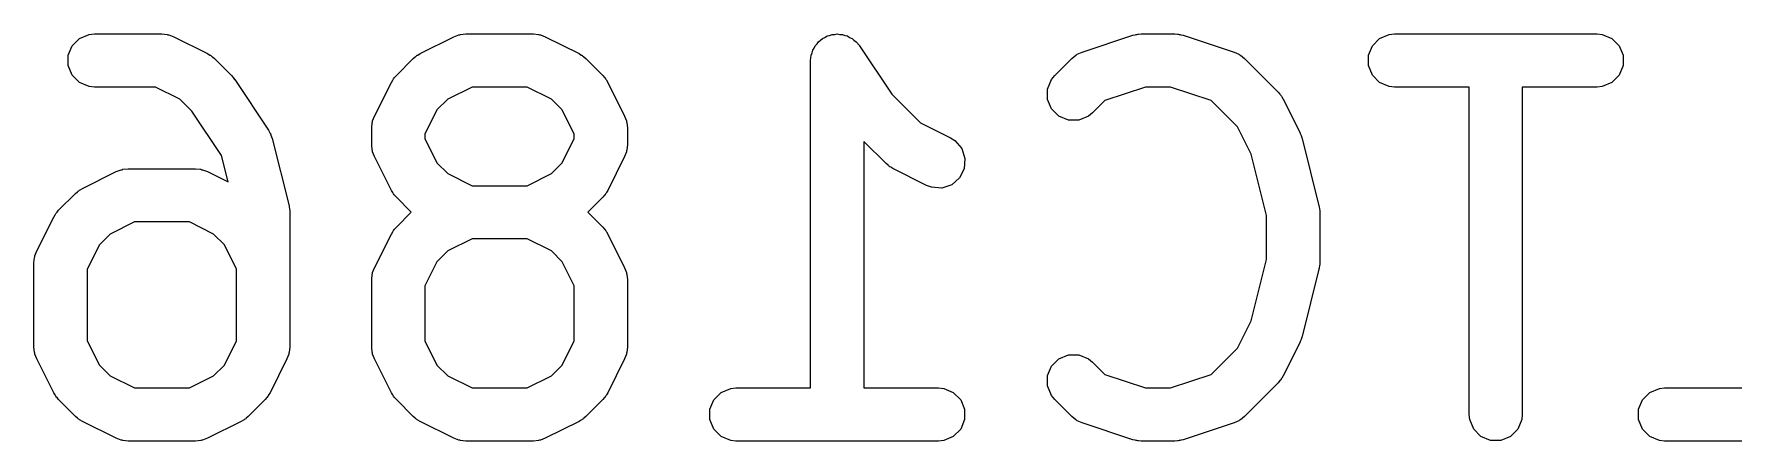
# Model space of a CAD drawing. Header units: inches. Extents: x -1.72 to 1.71, y -2.13 to 2.13.
# Drawn here: x -0.9926 to -0.8039, y 1.1158 to 1.1611 of the extents above; entities that cross this region are included whole.
import ezdxf

# ---------------------------------------------------------------- set-up
doc = ezdxf.new("R2010")
doc.units = ezdxf.units.IN
doc.header["$MEASUREMENT"] = 0
doc.layers.add('BLACK', color=250, linetype='CONTINUOUS')

msp = doc.modelspace()

# ---------------------------------------------------------------- linework, layer by layer
at = {"layer": 'BLACK', "linetype": 'CONTINUOUS'}
for p, q in [((-0.98835, 1.15981), (-0.98753, 1.16063)), ((-0.98753, 1.16063), (-0.98647, 1.16107)), ((-0.98647, 1.16107), (-0.98589, 1.16113)), ((-0.98589, 1.16113), (-0.9784, 1.16113)), ((-0.9784, 1.16113), (-0.97782, 1.16107)), ((-0.97782, 1.16107), (-0.97772, 1.16103)), ((-0.97772, 1.16103), (-0.97762, 1.16102)), ((-0.97762, 1.16102), (-0.97707, 1.16081)), ((-0.97707, 1.16081), (-0.97333, 1.15894)), ((-0.94972, 1.15894), (-0.94597, 1.16081)), ((-0.94597, 1.16081), (-0.94543, 1.16102)), ((-0.94543, 1.16102), (-0.94532, 1.16103)), ((-0.94532, 1.16103), (-0.94523, 1.16107)), ((-0.94523, 1.16107), (-0.94465, 1.16113)), ((-0.94465, 1.16113), (-0.93715, 1.16113)), ((-0.93715, 1.16113), (-0.93657, 1.16107)), ((-0.93657, 1.16107), (-0.93648, 1.16103)), ((-0.93648, 1.16103), (-0.93637, 1.16102)), ((-0.93637, 1.16102), (-0.93583, 1.16081)), ((-0.93583, 1.16081), (-0.93208, 1.15894)), ((-0.90565, 1.16002), (-0.90549, 1.16026)), ((-0.90549, 1.16026), (-0.90525, 1.16042)), ((-0.90525, 1.16042), (-0.90505, 1.16063)), ((-0.90505, 1.16063), (-0.90478, 1.16074)), ((-0.90478, 1.16074), (-0.90453, 1.1609)), ((-0.90453, 1.1609), (-0.90425, 1.16096)), ((-0.90425, 1.16096), (-0.90398, 1.16107)), ((-0.90398, 1.16107), (-0.90369, 1.16107)), ((-0.90369, 1.16107), (-0.9034, 1.16113)), ((-0.9034, 1.16113), (-0.90312, 1.16107)), ((-0.90312, 1.16107), (-0.90283, 1.16107)), ((-0.90283, 1.16107), (-0.90256, 1.16096)), ((-0.90256, 1.16096), (-0.90227, 1.1609)), ((-0.90227, 1.1609), (-0.90203, 1.16074)), ((-0.90203, 1.16074), (-0.90176, 1.16063)), ((-0.90176, 1.16063), (-0.90156, 1.16042)), ((-0.90156, 1.16042), (-0.90131, 1.16026)), ((-0.90131, 1.16026), (-0.90095, 1.15982)), ((-0.87622, 1.1591), (-0.87059, 1.16097)), ((-0.87059, 1.16097), (-0.87031, 1.16104)), ((-0.87031, 1.16104), (-0.87023, 1.16107)), ((-0.87023, 1.16107), (-0.87013, 1.16108)), ((-0.87013, 1.16108), (-0.87003, 1.1611)), ((-0.87003, 1.1611), (-0.86995, 1.1611)), ((-0.86995, 1.1611), (-0.86966, 1.16113)), ((-0.86966, 1.16113), (-0.86591, 1.16113)), ((-0.86591, 1.16113), (-0.86562, 1.1611)), ((-0.86562, 1.1611), (-0.86554, 1.1611)), ((-0.86554, 1.1611), (-0.86544, 1.16108)), ((-0.86544, 1.16108), (-0.86533, 1.16107)), ((-0.86533, 1.16107), (-0.86526, 1.16104)), ((-0.86526, 1.16104), (-0.86498, 1.16097)), ((-0.86498, 1.16097), (-0.85935, 1.1591)), ((-0.84399, 1.15981), (-0.84318, 1.16063)), ((-0.84318, 1.16063), (-0.84211, 1.16107)), ((-0.84211, 1.16107), (-0.84154, 1.16113)), ((-0.84154, 1.16113), (-0.81904, 1.16113)), ((-0.81904, 1.16113), (-0.81846, 1.16107)), ((-0.81846, 1.16107), (-0.8174, 1.16063)), ((-0.8174, 1.16063), (-0.81659, 1.15981)), ((-0.98879, 1.15875), (-0.98835, 1.15981)), ((-0.98879, 1.1576), (-0.98879, 1.15875)), ((-0.97333, 1.15894), (-0.97308, 1.15878)), ((-0.97308, 1.15878), (-0.97301, 1.15875)), ((-0.97301, 1.15875), (-0.97292, 1.15869)), ((-0.97292, 1.15869), (-0.97284, 1.15863)), ((-0.97284, 1.15863), (-0.97278, 1.15857)), ((-0.97278, 1.15857), (-0.97256, 1.15839)), ((-0.97256, 1.15839), (-0.97068, 1.15651)), ((-0.95236, 1.15651), (-0.95049, 1.15839)), ((-0.95049, 1.15839), (-0.95026, 1.15857)), ((-0.95026, 1.15857), (-0.95021, 1.15863)), ((-0.95021, 1.15863), (-0.95012, 1.15869)), ((-0.95012, 1.15869), (-0.95004, 1.15875)), ((-0.95004, 1.15875), (-0.94997, 1.15878)), ((-0.94997, 1.15878), (-0.94972, 1.15894)), ((-0.93208, 1.15894), (-0.93183, 1.15878)), ((-0.93183, 1.15878), (-0.93176, 1.15875)), ((-0.93176, 1.15875), (-0.93168, 1.15869)), ((-0.93168, 1.15869), (-0.93159, 1.15863)), ((-0.93159, 1.15863), (-0.93154, 1.15857)), ((-0.93154, 1.15857), (-0.93131, 1.15839)), ((-0.93131, 1.15839), (-0.92944, 1.15651)), ((-0.90636, 1.15818), (-0.9063, 1.15875)), ((-0.9063, 1.15875), (-0.90619, 1.15902)), ((-0.90619, 1.15902), (-0.90613, 1.15931)), ((-0.90613, 1.15931), (-0.90597, 1.15955)), ((-0.90597, 1.15955), (-0.90586, 1.15981)), ((-0.90586, 1.15981), (-0.90565, 1.16002)), ((-0.90095, 1.15982), (-0.90095, 1.15981)), ((-0.90095, 1.15981), (-0.90095, 1.15981)), ((-0.90095, 1.15981), (-0.90095, 1.15981)), ((-0.90095, 1.15981), (-0.89736, 1.15443)), ((-0.87925, 1.15651), (-0.87737, 1.15839)), ((-0.87737, 1.15839), (-0.87692, 1.15875)), ((-0.87692, 1.15875), (-0.87683, 1.15879)), ((-0.87683, 1.15879), (-0.87675, 1.15886)), ((-0.87675, 1.15886), (-0.87622, 1.1591)), ((-0.85935, 1.1591), (-0.85882, 1.15886)), ((-0.85882, 1.15886), (-0.85874, 1.15879)), ((-0.85874, 1.15879), (-0.85864, 1.15875)), ((-0.85864, 1.15875), (-0.8582, 1.15839)), ((-0.8582, 1.15839), (-0.85445, 1.15464)), ((-0.84443, 1.15875), (-0.84399, 1.15981)), ((-0.84443, 1.1576), (-0.84443, 1.15875)), ((-0.81659, 1.15981), (-0.81614, 1.15875)), ((-0.81614, 1.15875), (-0.81614, 1.1576)), ((-0.98835, 1.15653), (-0.98879, 1.1576)), ((-0.98753, 1.15572), (-0.98835, 1.15653)), ((-0.97068, 1.15651), (-0.97068, 1.15651)), ((-0.97068, 1.15651), (-0.97068, 1.15651)), ((-0.97068, 1.15651), (-0.97049, 1.15628)), ((-0.95255, 1.15628), (-0.95236, 1.15651)), ((-0.92944, 1.15651), (-0.92925, 1.15628)), ((-0.90636, 1.15817), (-0.90636, 1.15818)), ((-0.90636, 1.15818), (-0.90636, 1.15818)), ((-0.90636, 1.12176), (-0.90636, 1.15817)), ((-0.90636, 1.15817), (-0.90636, 1.15817)), ((-0.87961, 1.15606), (-0.87925, 1.15651)), ((-0.84399, 1.15653), (-0.84443, 1.1576)), ((-0.84318, 1.15572), (-0.84399, 1.15653)), ((-0.81659, 1.15653), (-0.8174, 1.15572)), ((-0.81614, 1.1576), (-0.81659, 1.15653)), ((-0.98647, 1.15528), (-0.98753, 1.15572)), ((-0.98589, 1.15522), (-0.98647, 1.15528)), ((-0.97909, 1.15522), (-0.98589, 1.15522)), ((-0.97639, 1.15387), (-0.97909, 1.15522)), ((-0.97049, 1.15628), (-0.97032, 1.15606)), ((-0.97032, 1.15606), (-0.97032, 1.15606)), ((-0.97032, 1.15606), (-0.97031, 1.15606)), ((-0.97031, 1.15606), (-0.96656, 1.15044)), ((-0.95479, 1.15199), (-0.95291, 1.15574)), ((-0.95291, 1.15574), (-0.95276, 1.15599)), ((-0.95276, 1.15599), (-0.95273, 1.15606)), ((-0.95273, 1.15606), (-0.95266, 1.15614)), ((-0.95266, 1.15614), (-0.95261, 1.15623)), ((-0.95261, 1.15623), (-0.95255, 1.15628)), ((-0.94395, 1.15522), (-0.94665, 1.15387)), ((-0.93785, 1.15522), (-0.94395, 1.15522)), ((-0.93515, 1.15387), (-0.93785, 1.15522)), ((-0.92925, 1.15628), (-0.92919, 1.15623)), ((-0.92919, 1.15623), (-0.92914, 1.15614)), ((-0.92914, 1.15614), (-0.92907, 1.15606)), ((-0.92907, 1.15606), (-0.92904, 1.15599)), ((-0.92904, 1.15599), (-0.92889, 1.15574)), ((-0.92889, 1.15574), (-0.92701, 1.15199)), ((-0.88005, 1.155), (-0.87961, 1.15606)), ((-0.88005, 1.15385), (-0.88005, 1.155)), ((-0.86918, 1.15522), (-0.87369, 1.15372)), ((-0.86639, 1.15522), (-0.86918, 1.15522)), ((-0.86188, 1.15372), (-0.86639, 1.15522)), ((-0.85445, 1.15464), (-0.85426, 1.15441)), ((-0.84211, 1.15528), (-0.84318, 1.15572)), ((-0.84154, 1.15522), (-0.84211, 1.15528)), ((-0.83324, 1.15522), (-0.84154, 1.15522)), ((-0.83324, 1.1188), (-0.83324, 1.15522)), ((-0.81904, 1.15522), (-0.82734, 1.15522)), ((-0.82734, 1.15522), (-0.82734, 1.1188)), ((-0.81846, 1.15528), (-0.81904, 1.15522)), ((-0.8174, 1.15572), (-0.81846, 1.15528)), ((-0.97507, 1.15254), (-0.97639, 1.15387)), ((-0.94785, 1.15267), (-0.9492, 1.14998)), ((-0.94665, 1.15387), (-0.94785, 1.15267)), ((-0.93395, 1.15267), (-0.93515, 1.15387)), ((-0.9326, 1.14998), (-0.93395, 1.15267)), ((-0.89736, 1.15443), (-0.89416, 1.15123)), ((-0.87961, 1.15278), (-0.88005, 1.15385)), ((-0.8788, 1.15197), (-0.87961, 1.15278)), ((-0.87369, 1.15372), (-0.87507, 1.15234)), ((-0.85896, 1.1508), (-0.86188, 1.15372)), ((-0.85426, 1.15441), (-0.8542, 1.15436)), ((-0.8542, 1.15436), (-0.85415, 1.15427)), ((-0.85415, 1.15427), (-0.85408, 1.15419)), ((-0.85408, 1.15419), (-0.85405, 1.15412)), ((-0.85405, 1.15412), (-0.85389, 1.15387)), ((-0.85389, 1.15387), (-0.85202, 1.15012)), ((-0.97176, 1.14759), (-0.97507, 1.15254)), ((-0.9551, 1.15067), (-0.95504, 1.15125)), ((-0.95504, 1.15125), (-0.955, 1.15135)), ((-0.955, 1.15145), (-0.95479, 1.15199)), ((-0.955, 1.15135), (-0.955, 1.15145)), ((-0.92701, 1.15199), (-0.9268, 1.15145)), ((-0.9268, 1.15145), (-0.9268, 1.15135)), ((-0.9268, 1.15135), (-0.92676, 1.15125)), ((-0.92676, 1.15125), (-0.9267, 1.15067)), ((-0.89416, 1.15123), (-0.89084, 1.14956)), ((-0.87773, 1.15153), (-0.8788, 1.15197)), ((-0.87658, 1.15153), (-0.87773, 1.15153)), ((-0.87552, 1.15197), (-0.87658, 1.15153)), ((-0.87507, 1.15234), (-0.87552, 1.15197)), ((-0.85745, 1.14777), (-0.85896, 1.1508)), ((-0.96656, 1.15044), (-0.9664, 1.15012)), ((-0.9664, 1.15012), (-0.96635, 1.15006)), ((-0.96635, 1.15006), (-0.96633, 1.14999)), ((-0.96633, 1.14999), (-0.96629, 1.14993)), ((-0.96629, 1.14993), (-0.96628, 1.14985)), ((-0.96628, 1.14985), (-0.96616, 1.14951)), ((-0.96616, 1.14951), (-0.96428, 1.14202)), ((-0.9551, 1.1488), (-0.9551, 1.15067)), ((-0.9492, 1.14998), (-0.9492, 1.1495)), ((-0.9492, 1.1495), (-0.94785, 1.1468)), ((-0.93395, 1.1468), (-0.9326, 1.1495)), ((-0.9326, 1.1495), (-0.9326, 1.14998)), ((-0.9267, 1.15067), (-0.9267, 1.1488)), ((-0.89799, 1.14671), (-0.90045, 1.14917)), ((-0.90045, 1.14917), (-0.90045, 1.12176)), ((-0.89084, 1.14956), (-0.89035, 1.14926)), ((-0.89035, 1.14926), (-0.88959, 1.14839)), ((-0.85202, 1.15012), (-0.852, 1.15008)), ((-0.852, 1.15008), (-0.85199, 1.15006)), ((-0.85199, 1.15006), (-0.8519, 1.14982)), ((-0.8519, 1.14982), (-0.85181, 1.14958)), ((-0.85181, 1.14958), (-0.85181, 1.14956)), ((-0.85181, 1.14956), (-0.8518, 1.14951)), ((-0.8518, 1.14951), (-0.84992, 1.14202)), ((-0.97103, 1.14467), (-0.97176, 1.14759)), ((-0.95504, 1.14822), (-0.9551, 1.1488)), ((-0.955, 1.14812), (-0.95504, 1.14822)), ((-0.955, 1.14802), (-0.955, 1.14812)), ((-0.95479, 1.14748), (-0.955, 1.14802)), ((-0.95291, 1.14373), (-0.95479, 1.14748)), ((-0.92701, 1.14748), (-0.92889, 1.14373)), ((-0.9268, 1.14802), (-0.92701, 1.14748)), ((-0.92676, 1.14822), (-0.9268, 1.14812)), ((-0.9268, 1.14812), (-0.9268, 1.14802)), ((-0.9267, 1.1488), (-0.92676, 1.14822)), ((-0.88959, 1.14839), (-0.88923, 1.14729)), ((-0.88923, 1.14729), (-0.88931, 1.14614)), ((-0.85574, 1.14094), (-0.85745, 1.14777)), ((-0.98721, 1.14394), (-0.98347, 1.14582)), ((-0.98347, 1.14582), (-0.98292, 1.14602)), ((-0.98292, 1.14602), (-0.98282, 1.14603)), ((-0.98282, 1.14603), (-0.98272, 1.14607)), ((-0.98272, 1.14607), (-0.98214, 1.14613)), ((-0.98214, 1.14613), (-0.97465, 1.14613)), ((-0.97465, 1.14613), (-0.97407, 1.14607)), ((-0.97407, 1.14607), (-0.97397, 1.14603)), ((-0.97397, 1.14603), (-0.97387, 1.14602)), ((-0.97387, 1.14602), (-0.97333, 1.14582)), ((-0.97333, 1.14582), (-0.97103, 1.14467)), ((-0.94785, 1.1468), (-0.94665, 1.1456)), ((-0.94665, 1.1456), (-0.94395, 1.14425)), ((-0.93785, 1.14425), (-0.93515, 1.1456)), ((-0.93515, 1.1456), (-0.93395, 1.1468)), ((-0.89777, 1.14652), (-0.89799, 1.14671)), ((-0.89772, 1.14647), (-0.89777, 1.14652)), ((-0.89763, 1.14641), (-0.89772, 1.14647)), ((-0.89755, 1.14634), (-0.89763, 1.14641)), ((-0.89747, 1.14631), (-0.89755, 1.14634)), ((-0.89723, 1.14616), (-0.89747, 1.14631)), ((-0.89348, 1.14428), (-0.89723, 1.14616)), ((-0.88931, 1.14614), (-0.88982, 1.14511)), ((-0.98986, 1.14151), (-0.98798, 1.14339)), ((-0.98798, 1.14339), (-0.98776, 1.14357)), ((-0.98776, 1.14357), (-0.9877, 1.14363)), ((-0.9877, 1.14363), (-0.98762, 1.14369)), ((-0.98762, 1.14369), (-0.98753, 1.14375)), ((-0.98753, 1.14375), (-0.98746, 1.14378)), ((-0.98746, 1.14378), (-0.98721, 1.14394)), ((-0.95276, 1.14348), (-0.95291, 1.14373)), ((-0.95273, 1.14341), (-0.95276, 1.14348)), ((-0.95266, 1.14333), (-0.95273, 1.14341)), ((-0.95261, 1.14324), (-0.95266, 1.14333)), ((-0.95255, 1.14319), (-0.95261, 1.14324)), ((-0.94395, 1.14425), (-0.93785, 1.14425)), ((-0.92919, 1.14324), (-0.92925, 1.14319)), ((-0.92914, 1.14333), (-0.92919, 1.14324)), ((-0.92907, 1.14341), (-0.92914, 1.14333)), ((-0.92904, 1.14348), (-0.92907, 1.14341)), ((-0.92889, 1.14373), (-0.92904, 1.14348)), ((-0.89294, 1.14408), (-0.89348, 1.14428)), ((-0.89179, 1.14399), (-0.89294, 1.14408)), ((-0.89069, 1.14436), (-0.89179, 1.14399)), ((-0.88982, 1.14511), (-0.89069, 1.14436)), ((-0.99004, 1.14129), (-0.98986, 1.14151)), ((-0.96428, 1.14202), (-0.96427, 1.14192)), ((-0.96427, 1.14192), (-0.96425, 1.14188)), ((-0.96425, 1.14188), (-0.96423, 1.14166)), ((-0.96423, 1.14166), (-0.9642, 1.14144)), ((-0.9642, 1.14144), (-0.9642, 1.1414)), ((-0.9642, 1.1414), (-0.96419, 1.1413)), ((-0.95236, 1.14296), (-0.95255, 1.14319)), ((-0.9507, 1.1413), (-0.95236, 1.14296)), ((-0.92944, 1.14296), (-0.9311, 1.1413)), ((-0.92925, 1.14319), (-0.92944, 1.14296)), ((-0.84992, 1.14202), (-0.84991, 1.14192)), ((-0.84991, 1.14192), (-0.84989, 1.14188)), ((-0.84989, 1.14188), (-0.84987, 1.14166)), ((-0.84987, 1.14166), (-0.84984, 1.14144)), ((-0.84984, 1.14144), (-0.84984, 1.1414)), ((-0.84984, 1.1414), (-0.84983, 1.1413)), ((-0.99228, 1.137), (-0.99041, 1.14075)), ((-0.99041, 1.14075), (-0.99025, 1.14099)), ((-0.99025, 1.14099), (-0.99022, 1.14107)), ((-0.99022, 1.14107), (-0.99016, 1.14115)), ((-0.99016, 1.14115), (-0.9901, 1.14124)), ((-0.9901, 1.14124), (-0.99004, 1.14129)), ((-0.98145, 1.14022), (-0.98415, 1.13887)), ((-0.97534, 1.14022), (-0.98145, 1.14022)), ((-0.97265, 1.13887), (-0.97534, 1.14022)), ((-0.96419, 1.1413), (-0.96419, 1.1263)), ((-0.95255, 1.13941), (-0.95236, 1.13964)), ((-0.95236, 1.13964), (-0.9507, 1.1413)), ((-0.9311, 1.1413), (-0.92944, 1.13964)), ((-0.92944, 1.13964), (-0.92925, 1.13941)), ((-0.85574, 1.13604), (-0.85574, 1.14094)), ((-0.84983, 1.1413), (-0.84983, 1.13568)), ((-0.98534, 1.13768), (-0.98669, 1.13498)), ((-0.98415, 1.13887), (-0.98534, 1.13768)), ((-0.97145, 1.13768), (-0.97265, 1.13887)), ((-0.9701, 1.13498), (-0.97145, 1.13768)), ((-0.95479, 1.13512), (-0.95291, 1.13887)), ((-0.95291, 1.13887), (-0.95276, 1.13912)), ((-0.95276, 1.13912), (-0.95273, 1.13919)), ((-0.95273, 1.13919), (-0.95266, 1.13927)), ((-0.95266, 1.13927), (-0.95261, 1.13936)), ((-0.95261, 1.13936), (-0.95255, 1.13941)), ((-0.94395, 1.13835), (-0.94665, 1.137)), ((-0.93785, 1.13835), (-0.94395, 1.13835)), ((-0.93515, 1.137), (-0.93785, 1.13835)), ((-0.92925, 1.13941), (-0.92919, 1.13936)), ((-0.92919, 1.13936), (-0.92914, 1.13927)), ((-0.92914, 1.13927), (-0.92907, 1.13919)), ((-0.92907, 1.13919), (-0.92904, 1.13912)), ((-0.92904, 1.13912), (-0.92889, 1.13887)), ((-0.92889, 1.13887), (-0.92701, 1.13512)), ((-0.9926, 1.13568), (-0.99254, 1.13625)), ((-0.99254, 1.13625), (-0.9925, 1.13635)), ((-0.9925, 1.13635), (-0.99249, 1.13646)), ((-0.99249, 1.13646), (-0.99228, 1.137)), ((-0.94785, 1.1358), (-0.9492, 1.1331)), ((-0.94665, 1.137), (-0.94785, 1.1358)), ((-0.93395, 1.1358), (-0.93515, 1.137)), ((-0.9326, 1.1331), (-0.93395, 1.1358)), ((-0.85745, 1.12921), (-0.85574, 1.13604)), ((-0.9926, 1.1263), (-0.9926, 1.13568)), ((-0.98669, 1.13498), (-0.98669, 1.127)), ((-0.9701, 1.127), (-0.9701, 1.13498)), ((-0.9551, 1.1338), (-0.95504, 1.13438)), ((-0.95504, 1.13438), (-0.955, 1.13447)), ((-0.955, 1.13458), (-0.95479, 1.13512)), ((-0.955, 1.13447), (-0.955, 1.13458)), ((-0.92701, 1.13512), (-0.9268, 1.13458)), ((-0.9268, 1.13458), (-0.9268, 1.13447)), ((-0.9268, 1.13447), (-0.92676, 1.13438)), ((-0.92676, 1.13438), (-0.9267, 1.1338)), ((-0.84992, 1.13496), (-0.8518, 1.12746)), ((-0.84991, 1.13506), (-0.84992, 1.13496)), ((-0.84989, 1.1351), (-0.84991, 1.13506)), ((-0.84987, 1.13532), (-0.84989, 1.1351)), ((-0.84984, 1.13553), (-0.84987, 1.13532)), ((-0.84983, 1.13568), (-0.84984, 1.13557)), ((-0.84984, 1.13557), (-0.84984, 1.13553)), ((-0.9551, 1.1263), (-0.9551, 1.1338)), ((-0.9492, 1.1331), (-0.9492, 1.127)), ((-0.9326, 1.127), (-0.9326, 1.1331)), ((-0.9267, 1.1338), (-0.9267, 1.1263)), ((-0.85896, 1.12618), (-0.85745, 1.12921)), ((-0.99254, 1.12573), (-0.9926, 1.1263)), ((-0.98669, 1.127), (-0.98534, 1.1243)), ((-0.97145, 1.1243), (-0.9701, 1.127)), ((-0.96419, 1.1263), (-0.96425, 1.12573)), ((-0.95504, 1.12573), (-0.9551, 1.1263)), ((-0.9492, 1.127), (-0.94785, 1.1243)), ((-0.93395, 1.1243), (-0.9326, 1.127)), ((-0.9267, 1.1263), (-0.92676, 1.12573)), ((-0.85202, 1.12686), (-0.85389, 1.12311)), ((-0.852, 1.1269), (-0.85202, 1.12686)), ((-0.85199, 1.12691), (-0.852, 1.1269)), ((-0.8519, 1.12716), (-0.85199, 1.12691)), ((-0.85181, 1.1274), (-0.8519, 1.12716)), ((-0.8518, 1.12746), (-0.85181, 1.12742)), ((-0.85181, 1.12742), (-0.85181, 1.1274)), ((-0.9925, 1.12563), (-0.99254, 1.12573)), ((-0.99249, 1.12552), (-0.9925, 1.12563)), ((-0.99228, 1.12498), (-0.99249, 1.12552)), ((-0.99041, 1.12123), (-0.99228, 1.12498)), ((-0.96451, 1.12498), (-0.96638, 1.12123)), ((-0.9643, 1.12552), (-0.96451, 1.12498)), ((-0.96429, 1.12563), (-0.9643, 1.12552)), ((-0.96425, 1.12573), (-0.96429, 1.12563)), ((-0.955, 1.12563), (-0.95504, 1.12573)), ((-0.955, 1.12552), (-0.955, 1.12563)), ((-0.95479, 1.12498), (-0.955, 1.12552)), ((-0.95291, 1.12123), (-0.95479, 1.12498)), ((-0.92701, 1.12498), (-0.92889, 1.12123)), ((-0.9268, 1.12552), (-0.92701, 1.12498)), ((-0.92676, 1.12573), (-0.9268, 1.12563)), ((-0.9268, 1.12563), (-0.9268, 1.12552)), ((-0.87961, 1.12419), (-0.8788, 1.12501)), ((-0.8788, 1.12501), (-0.87773, 1.12545)), ((-0.87773, 1.12545), (-0.87658, 1.12545)), ((-0.87658, 1.12545), (-0.87552, 1.12501)), ((-0.87552, 1.12501), (-0.87507, 1.12464)), ((-0.87507, 1.12464), (-0.87369, 1.12326)), ((-0.86188, 1.12326), (-0.85896, 1.12618)), ((-0.98534, 1.1243), (-0.98415, 1.1231)), ((-0.98415, 1.1231), (-0.98145, 1.12176)), ((-0.97534, 1.12176), (-0.97265, 1.1231)), ((-0.97265, 1.1231), (-0.97145, 1.1243)), ((-0.94785, 1.1243), (-0.94665, 1.1231)), ((-0.94665, 1.1231), (-0.94395, 1.12176)), ((-0.93785, 1.12176), (-0.93515, 1.1231)), ((-0.93515, 1.1231), (-0.93395, 1.1243)), ((-0.88005, 1.12313), (-0.87961, 1.12419)), ((-0.88005, 1.12198), (-0.88005, 1.12313)), ((-0.87369, 1.12326), (-0.86918, 1.12176)), ((-0.86639, 1.12176), (-0.86188, 1.12326)), ((-0.85426, 1.12257), (-0.85445, 1.12234)), ((-0.8542, 1.12262), (-0.85426, 1.12257)), ((-0.85415, 1.12271), (-0.8542, 1.12262)), ((-0.85408, 1.12279), (-0.85415, 1.12271)), ((-0.85405, 1.12286), (-0.85408, 1.12279)), ((-0.85389, 1.12311), (-0.85405, 1.12286)), ((-0.99025, 1.12098), (-0.99041, 1.12123)), ((-0.99022, 1.12091), (-0.99025, 1.12098)), ((-0.99016, 1.12083), (-0.99022, 1.12091)), ((-0.9901, 1.12074), (-0.99016, 1.12083)), ((-0.99004, 1.12069), (-0.9901, 1.12074)), ((-0.98986, 1.12046), (-0.99004, 1.12069)), ((-0.98145, 1.12176), (-0.97534, 1.12176)), ((-0.96675, 1.12069), (-0.96693, 1.12046)), ((-0.96669, 1.12074), (-0.96675, 1.12069)), ((-0.96663, 1.12083), (-0.96669, 1.12074)), ((-0.96657, 1.12091), (-0.96663, 1.12083)), ((-0.96654, 1.12098), (-0.96657, 1.12091)), ((-0.96638, 1.12123), (-0.96654, 1.12098)), ((-0.95276, 1.12098), (-0.95291, 1.12123)), ((-0.95273, 1.12091), (-0.95276, 1.12098)), ((-0.95266, 1.12083), (-0.95273, 1.12091)), ((-0.95261, 1.12074), (-0.95266, 1.12083)), ((-0.95255, 1.12069), (-0.95261, 1.12074)), ((-0.95236, 1.12046), (-0.95255, 1.12069)), ((-0.94395, 1.12176), (-0.93785, 1.12176)), ((-0.92925, 1.12069), (-0.92944, 1.12046)), ((-0.92919, 1.12074), (-0.92925, 1.12069)), ((-0.92914, 1.12083), (-0.92919, 1.12074)), ((-0.92907, 1.12091), (-0.92914, 1.12083)), ((-0.92904, 1.12098), (-0.92907, 1.12091)), ((-0.92889, 1.12123), (-0.92904, 1.12098)), ((-0.91711, 1.12044), (-0.91629, 1.12126)), ((-0.91629, 1.12126), (-0.91523, 1.1217)), ((-0.91523, 1.1217), (-0.91465, 1.12176)), ((-0.91465, 1.12176), (-0.90636, 1.12176)), ((-0.90045, 1.12176), (-0.89216, 1.12176)), ((-0.89216, 1.12176), (-0.89158, 1.1217)), ((-0.89158, 1.1217), (-0.89052, 1.12126)), ((-0.89052, 1.12126), (-0.8897, 1.12044)), ((-0.87961, 1.12091), (-0.88005, 1.12198)), ((-0.87925, 1.12046), (-0.87961, 1.12091)), ((-0.86918, 1.12176), (-0.86639, 1.12176)), ((-0.85445, 1.12234), (-0.8582, 1.11859)), ((-0.814, 1.12044), (-0.81318, 1.12126)), ((-0.81318, 1.12126), (-0.81212, 1.1217)), ((-0.81212, 1.1217), (-0.81154, 1.12176)), ((-0.81154, 1.12176), (-0.79575, 1.12176)), ((-0.98798, 1.11859), (-0.98986, 1.12046)), ((-0.96693, 1.12046), (-0.96881, 1.11859)), ((-0.95049, 1.11859), (-0.95236, 1.12046)), ((-0.92944, 1.12046), (-0.93131, 1.11859)), ((-0.91755, 1.11938), (-0.91711, 1.12044)), ((-0.91755, 1.11823), (-0.91755, 1.11938)), ((-0.8897, 1.12044), (-0.88926, 1.11938)), ((-0.88926, 1.11938), (-0.88926, 1.11823)), ((-0.87737, 1.11859), (-0.87925, 1.12046)), ((-0.83318, 1.11823), (-0.83324, 1.1188)), ((-0.82734, 1.1188), (-0.82739, 1.11823)), ((-0.81444, 1.11938), (-0.814, 1.12044)), ((-0.81444, 1.11823), (-0.81444, 1.11938)), ((-0.98776, 1.1184), (-0.98798, 1.11859)), ((-0.9877, 1.11834), (-0.98776, 1.1184)), ((-0.98762, 1.11829), (-0.9877, 1.11834)), ((-0.98753, 1.11822), (-0.98762, 1.11829)), ((-0.98746, 1.11819), (-0.98753, 1.11822)), ((-0.98721, 1.11804), (-0.98746, 1.11819)), ((-0.98347, 1.11616), (-0.98721, 1.11804)), ((-0.96958, 1.11804), (-0.97333, 1.11616)), ((-0.96933, 1.11819), (-0.96958, 1.11804)), ((-0.96926, 1.11822), (-0.96933, 1.11819)), ((-0.96917, 1.11829), (-0.96926, 1.11822)), ((-0.96909, 1.11834), (-0.96917, 1.11829)), ((-0.96903, 1.1184), (-0.96909, 1.11834)), ((-0.96881, 1.11859), (-0.96903, 1.1184)), ((-0.95026, 1.1184), (-0.95049, 1.11859)), ((-0.95021, 1.11834), (-0.95026, 1.1184)), ((-0.95012, 1.11829), (-0.95021, 1.11834)), ((-0.95004, 1.11822), (-0.95012, 1.11829)), ((-0.94997, 1.11819), (-0.95004, 1.11822)), ((-0.94972, 1.11804), (-0.94997, 1.11819)), ((-0.94597, 1.11616), (-0.94972, 1.11804)), ((-0.93208, 1.11804), (-0.93583, 1.11616)), ((-0.93183, 1.11819), (-0.93208, 1.11804)), ((-0.93176, 1.11822), (-0.93183, 1.11819)), ((-0.93168, 1.11829), (-0.93176, 1.11822)), ((-0.93159, 1.11834), (-0.93168, 1.11829)), ((-0.93154, 1.1184), (-0.93159, 1.11834)), ((-0.93131, 1.11859), (-0.93154, 1.1184)), ((-0.91711, 1.11716), (-0.91755, 1.11823)), ((-0.91629, 1.11635), (-0.91711, 1.11716)), ((-0.8897, 1.11716), (-0.89052, 1.11635)), ((-0.88926, 1.11823), (-0.8897, 1.11716)), ((-0.87692, 1.11822), (-0.87737, 1.11859)), ((-0.87683, 1.11818), (-0.87692, 1.11822)), ((-0.87675, 1.11811), (-0.87683, 1.11818)), ((-0.87622, 1.11788), (-0.87675, 1.11811)), ((-0.87059, 1.116), (-0.87622, 1.11788)), ((-0.85935, 1.11788), (-0.86498, 1.116)), ((-0.85882, 1.11811), (-0.85935, 1.11788)), ((-0.85874, 1.11818), (-0.85882, 1.11811)), ((-0.85864, 1.11822), (-0.85874, 1.11818)), ((-0.8582, 1.11859), (-0.85864, 1.11822)), ((-0.83274, 1.11716), (-0.83318, 1.11823)), ((-0.83193, 1.11635), (-0.83274, 1.11716)), ((-0.82783, 1.11716), (-0.82865, 1.11635)), ((-0.82739, 1.11823), (-0.82783, 1.11716)), ((-0.814, 1.11716), (-0.81444, 1.11823)), ((-0.81318, 1.11635), (-0.814, 1.11716)), ((-0.98292, 1.11595), (-0.98347, 1.11616)), ((-0.98282, 1.11595), (-0.98292, 1.11595)), ((-0.98272, 1.11591), (-0.98282, 1.11595)), ((-0.98214, 1.11585), (-0.98272, 1.11591)), ((-0.97465, 1.11585), (-0.98214, 1.11585)), ((-0.97407, 1.11591), (-0.97465, 1.11585)), ((-0.97397, 1.11595), (-0.97407, 1.11591)), ((-0.97387, 1.11595), (-0.97397, 1.11595)), ((-0.97333, 1.11616), (-0.97387, 1.11595)), ((-0.94543, 1.11595), (-0.94597, 1.11616)), ((-0.94532, 1.11595), (-0.94543, 1.11595)), ((-0.94523, 1.11591), (-0.94532, 1.11595)), ((-0.94465, 1.11585), (-0.94523, 1.11591)), ((-0.93715, 1.11585), (-0.94465, 1.11585)), ((-0.93657, 1.11591), (-0.93715, 1.11585)), ((-0.93648, 1.11595), (-0.93657, 1.11591)), ((-0.93637, 1.11595), (-0.93648, 1.11595)), ((-0.93583, 1.11616), (-0.93637, 1.11595)), ((-0.91523, 1.11591), (-0.91629, 1.11635)), ((-0.91465, 1.11585), (-0.91523, 1.11591)), ((-0.89216, 1.11585), (-0.91465, 1.11585)), ((-0.89158, 1.11591), (-0.89216, 1.11585)), ((-0.89052, 1.11635), (-0.89158, 1.11591)), ((-0.87031, 1.11594), (-0.87059, 1.116)), ((-0.87023, 1.11591), (-0.87031, 1.11594)), ((-0.87013, 1.1159), (-0.87023, 1.11591)), ((-0.87003, 1.11587), (-0.87013, 1.1159)), ((-0.86995, 1.11588), (-0.87003, 1.11587)), ((-0.86966, 1.11585), (-0.86995, 1.11588)), ((-0.86591, 1.11585), (-0.86966, 1.11585)), ((-0.86562, 1.11588), (-0.86591, 1.11585)), ((-0.86554, 1.11587), (-0.86562, 1.11588)), ((-0.86544, 1.1159), (-0.86554, 1.11587)), ((-0.86533, 1.11591), (-0.86544, 1.1159)), ((-0.86526, 1.11594), (-0.86533, 1.11591)), ((-0.86498, 1.116), (-0.86526, 1.11594)), ((-0.83086, 1.11591), (-0.83193, 1.11635)), ((-0.82971, 1.11591), (-0.83086, 1.11591)), ((-0.82865, 1.11635), (-0.82971, 1.11591)), ((-0.81212, 1.11591), (-0.81318, 1.11635)), ((-0.81154, 1.11585), (-0.81212, 1.11591)), ((-0.79279, 1.11585), (-0.81154, 1.11585))]:
    msp.add_line(p, q, dxfattribs=at)

doc.saveas('drawing.dxf')
